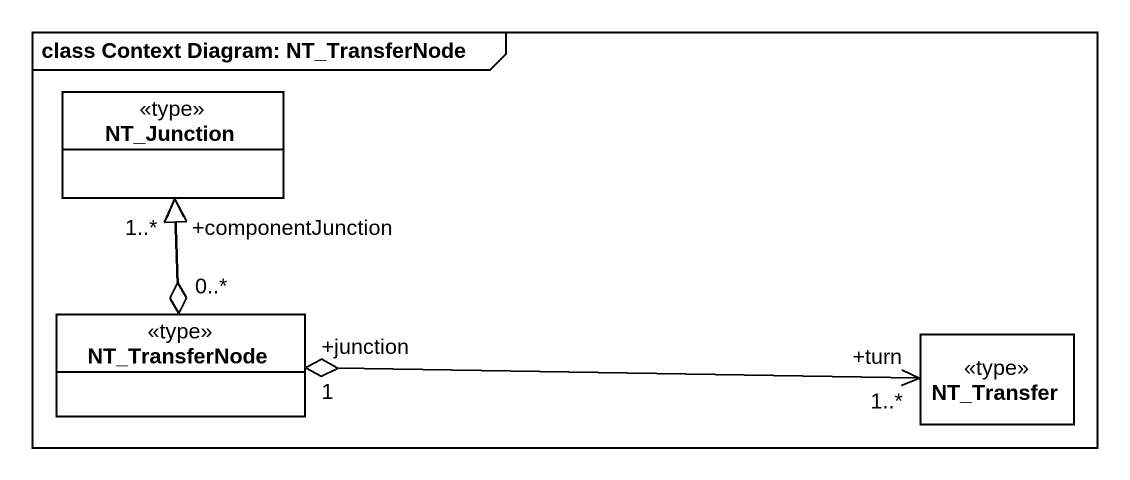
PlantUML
@startuml
mainframe class Context Diagram: NT_TransferNode
hide circle
hide empty members
class NT_Junction <<type>>
class NT_TransferNode <<type>>
class NT_Transfer <<type>>
NT_Junction "+componentJunction\n1..*" <--o "0..*" NT_TransferNode
NT_TransferNode -up-|> NT_Junction
NT_Transfer "+turn\n1..*" <-left-o "+junction\n1" NT_TransferNode
@enduml
